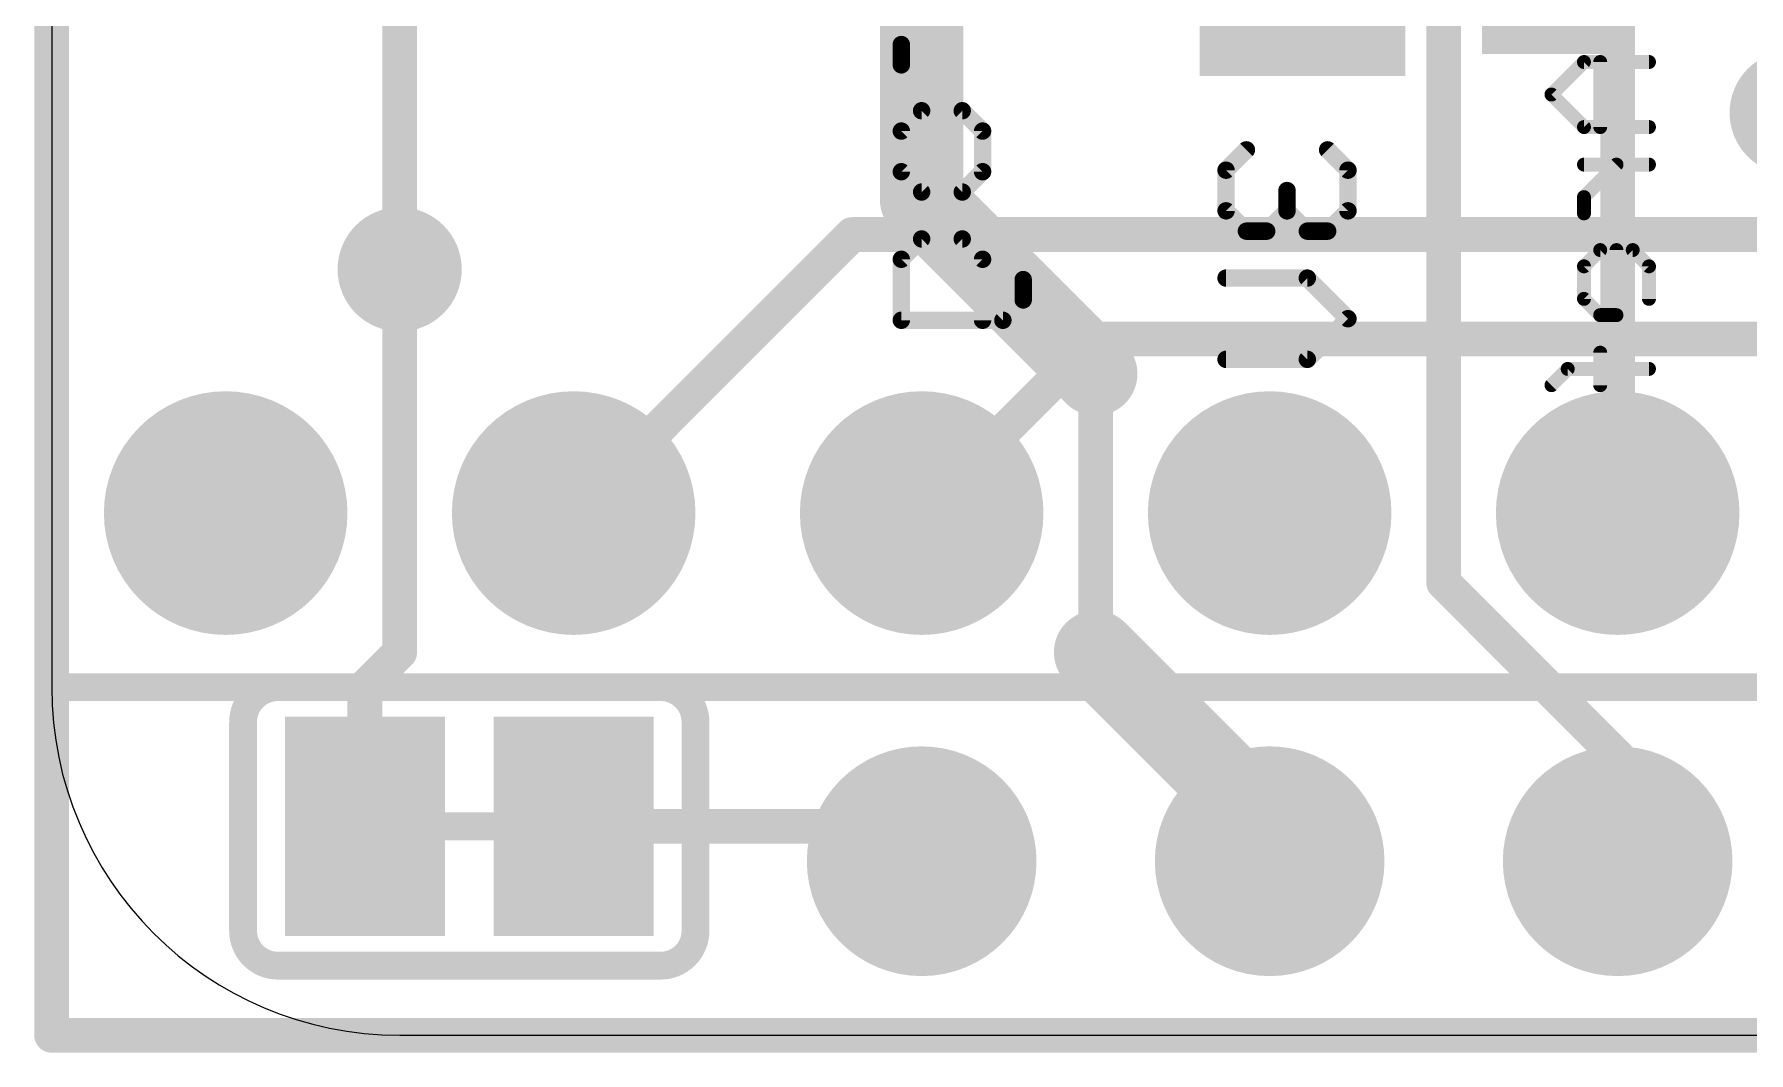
# Model space of a CAD drawing. Extents: x -0.1 to 50.9, y -0.1 to 23.
# Drawn here: x -0.13 to 12.39, y -0.13 to 7.3 of the extents above; entities that cross this region are included whole.
import ezdxf

# ---------------------------------------------------------------- set-up
doc = ezdxf.new("R2010")
doc.units = 0
for name, color, linetype in [('1', 12, 'CONTINUOUS'), ('16', 132, 'CONTINUOUS'), ('17', 110, 'CONTINUOUS'), ('18', 110, 'CONTINUOUS'), ('20', 53, 'CONTINUOUS'), ('21', 40, 'CONTINUOUS'), ('22', 6, 'CONTINUOUS')]:
    doc.layers.add(name, color=color, linetype=linetype)

# ---------------------------------------------------------------- blocks, each defined once
blk = doc.blocks.new('RECT')
blk.add_solid([(-0.5, -0.5), (0.5, -0.5), (-0.5, 0.5), (0.5, 0.5)])
blk = doc.blocks.new('ROUNDP')
at = {"const_width": 0.5}
blk.add_lwpolyline([(0, -0.25, 1), (0, 0.25, 1), (0, -0.25)], format="xyb", dxfattribs=at)
blk = doc.blocks.new('ROUNDV')
at = {"const_width": 0.5}
blk.add_lwpolyline([(0, -0.25, 1), (0, 0.25, 1), (0, -0.25)], format="xyb", dxfattribs=at)

msp = doc.modelspace()

# ---------------------------------------------------------------- linework, layer by layer
at = {"layer": '1', "const_width": 0.254}
for points in [[(0, 22.86), (0, 0)], [(2.54, 7.62), (2.54, 5.588)], [(3.81, 3.81), (5.842, 5.842)], [(30.48, 5.842), (5.842, 5.842)], [(6.35, 3.81), (7.62, 5.08)], [(7.62, 5.08), (31.242, 5.08)], [(0, 0), (50.8, 0)]]:
    msp.add_lwpolyline(points, dxfattribs=at)
at = {"layer": '1', "const_width": 0.127}
for points in [[(5.842, 5.9055, 1), (5.842, 5.7785)], [(5.8869, 5.7971, 1), (5.7971, 5.8869)], [(2.4765, 5.588, 1), (2.6035, 5.588)], [(7.62, 5.1435, 1), (7.62, 5.0165)], [(7.6649, 5.0351, 1), (7.5751, 5.1249)], [(3.7651, 3.8549, 1), (3.8549, 3.7651)], [(6.3051, 3.8549, 1), (6.3949, 3.7651)], [(0, 0.0635, 1), (0, -0.0635)], [(-0.0635, 0, 1), (0.0635, 0)]]:
    msp.add_lwpolyline(points, format="xyb", dxfattribs=at)
at = {"layer": '16'}
for points, const_width in [([(0, 22.86), (0, 0)], 0.254), ([(10.16, 15.24), (10.16, 3.302)], 0.254), ([(11.43, 3.81), (11.43, 12.954)], 0.254), ([(6.35, 9.398), (6.35, 6.096)], 0.6096), ([(6.35, 6.096), (7.62, 4.826)], 0.6096), ([(2.54, 2.794), (2.54, 5.588)], 0.254), ([(7.62, 4.826), (7.62, 2.794)], 0.254), ([(10.16, 3.302), (11.43, 2.032)], 0.254), ([(7.62, 2.794), (8.89, 1.524)], 0.6096), ([(2.286, 2.54), (2.54, 2.794)], 0.254), ([(2.286, 1.524), (2.286, 2.54)], 0.254), ([(11.43, 2.032), (11.43, 1.27)], 0.254), ([(8.89, 1.524), (8.89, 1.27)], 0.6096), ([(3.81, 1.524), (6.096, 1.524)], 0.254), ([(6.096, 1.524), (6.35, 1.27)], 0.254), ([(0, 0), (50.8, 0)], 0.254)]:
    msp.add_lwpolyline(points, dxfattribs=dict(at, const_width=const_width))
for points, const_width in [([(6.4578, 6.2038, 1), (6.2422, 5.9882)], 0.3048), ([(6.1976, 6.096, 1), (6.5024, 6.096)], 0.3048), ([(2.6035, 5.588, 1), (2.4765, 5.588)], 0.127), ([(7.5122, 4.7182, 1), (7.7278, 4.9338)], 0.3048), ([(7.6835, 4.826, 1), (7.5565, 4.826)], 0.127), ([(11.3665, 3.81, 1), (11.4935, 3.81)], 0.127), ([(10.2049, 3.3469, 1), (10.1151, 3.2571)], 0.127), ([(10.0965, 3.302, 1), (10.2235, 3.302)], 0.127), ([(7.7278, 2.9018, 1), (7.5122, 2.6862)], 0.3048), ([(2.5849, 2.7491, 1), (2.4951, 2.8389)], 0.127), ([(2.4765, 2.794, 1), (2.6035, 2.794)], 0.127), ([(7.5565, 2.794, 1), (7.6835, 2.794)], 0.127), ([(2.3495, 2.54, 1), (2.2225, 2.54)], 0.127), ([(2.2411, 2.5849, 1), (2.3309, 2.4951)], 0.127), ([(11.4935, 2.032, 1), (11.3665, 2.032)], 0.127), ([(11.3851, 1.9871, 1), (11.4749, 2.0769)], 0.127), ([(9.0424, 1.524, 1), (8.7376, 1.524)], 0.3048), ([(8.7822, 1.4162, 1), (8.9978, 1.6318)], 0.3048), ([(3.81, 1.5875, 1), (3.81, 1.4605)], 0.127), ([(6.1409, 1.5689, 1), (6.0511, 1.4791)], 0.127), ([(6.096, 1.4605, 1), (6.096, 1.5875)], 0.127), ([(2.2225, 1.524, 1), (2.3495, 1.524)], 0.127), ([(6.3051, 1.2251, 1), (6.3949, 1.3149)], 0.127), ([(8.7376, 1.27, 1), (9.0424, 1.27)], 0.3048), ([(11.3665, 1.27, 1), (11.4935, 1.27)], 0.127), ([(0, 0.0635, 1), (0, -0.0635)], 0.127), ([(-0.0635, 0, 1), (0.0635, 0)], 0.127)]:
    msp.add_lwpolyline(points, format="xyb", dxfattribs=dict(at, const_width=const_width))
at = {"layer": '20'}
for p, q in [((0, 20.32), (0, 2.54)), ((2.54, 0), (48.26, 0))]:
    msp.add_line(p, q, dxfattribs=at)
msp.add_arc((2.54, 2.54), 2.54, 180, 270, dxfattribs=at)
at = {"layer": '21', "const_width": 0.2032}
for points in [[(0, 2.54), (0, 10.16)], [(35.56, 2.54), (0, 2.54)]]:
    msp.add_lwpolyline(points, dxfattribs=at)
at = {"layer": '21', "const_width": 0.1016}
for points in [[(0, 2.5908, 1), (0, 2.4892)], [(-0.0508, 2.54, 1), (0.0508, 2.54)]]:
    msp.add_lwpolyline(points, format="xyb", dxfattribs=at)
at = {"layer": '22'}
for points, const_width in [([(6.4979, 7.5251), (6.2013, 7.2285)], 0.127), ([(6.2013, 7.2285), (6.2013, 7.0802)], 0.127), ([(11.1841, 7.1009), (10.9468, 6.8637)], 0.1016), ([(11.6586, 7.1009), (11.1841, 7.1009)], 0.1016), ([(11.3027, 7.1009), (11.3027, 6.6264)], 0.1016), ([(10.9468, 6.8637), (11.1841, 6.6264)], 0.1016), ([(6.2013, 6.5972), (6.3496, 6.7455)], 0.127), ([(6.3496, 6.7455), (6.6462, 6.7455)], 0.127), ([(6.6462, 6.7455), (6.7945, 6.5972)], 0.127), ([(6.2013, 6.3006), (6.2013, 6.5972)], 0.127), ([(6.7945, 6.5972), (6.7945, 6.3006)], 0.127), ([(11.1841, 6.6264), (11.6586, 6.6264)], 0.1016), ([(8.72, 6.46), (8.5717, 6.3117)], 0.127), ([(9.4615, 6.3117), (9.3132, 6.46)], 0.127), ([(11.6586, 6.3525), (11.1841, 6.3525)], 0.1016), ([(11.4213, 6.3525), (11.1841, 6.1152)], 0.1016), ([(6.3496, 6.1523), (6.2013, 6.3006)], 0.127), ([(6.7945, 6.3006), (6.6462, 6.1523)], 0.127), ([(8.5717, 6.3117), (8.5717, 6.0151)], 0.127), ([(9.4615, 6.0151), (9.4615, 6.3117)], 0.127), ([(6.6462, 6.1523), (6.3496, 6.1523)], 0.127), ([(9.0166, 6.0151), (9.0166, 6.1634)], 0.127), ([(11.1841, 6.1152), (11.1841, 5.9966)], 0.1016), ([(8.5717, 6.0151), (8.72, 5.8668)], 0.127), ([(8.8683, 5.8668), (9.0166, 6.0151)], 0.127), ([(9.0166, 6.0151), (9.1649, 5.8668)], 0.127), ([(9.3132, 5.8668), (9.4615, 6.0151)], 0.127), ([(8.72, 5.8668), (8.8683, 5.8668)], 0.127), ([(9.1649, 5.8668), (9.3132, 5.8668)], 0.127), ([(6.2013, 5.6617), (6.3496, 5.8099)], 0.127), ([(6.3496, 5.8099), (6.6462, 5.8099)], 0.127), ([(6.6462, 5.8099), (6.7945, 5.6617)], 0.127), ([(11.3027, 5.7288), (11.1841, 5.6102)], 0.1016), ([(11.54, 5.7288), (11.3027, 5.7288)], 0.1016), ([(11.4213, 5.2543), (11.4213, 5.7288)], 0.1016), ([(11.6586, 5.6102), (11.54, 5.7288)], 0.1016), ([(6.2013, 5.2168), (6.2013, 5.6617)], 0.127), ([(6.7945, 5.6617), (6.7945, 5.2168)], 0.127), ([(11.1841, 5.6102), (11.1841, 5.3729)], 0.1016), ([(11.6586, 5.3729), (11.6586, 5.6102)], 0.1016), ([(7.0911, 5.5134), (7.0911, 5.3651)], 0.127), ([(8.5717, 5.5245), (9.1649, 5.5245)], 0.127), ([(9.1649, 5.5245), (9.4615, 5.2279)], 0.127), ([(7.0911, 5.3651), (6.9428, 5.2168)], 0.127), ([(11.1841, 5.3729), (11.3027, 5.2543)], 0.1016), ([(6.9428, 5.2168), (6.2013, 5.2168)], 0.127), ([(9.4615, 5.2279), (9.1649, 4.9313)], 0.127), ([(11.3027, 5.2543), (11.4213, 5.2543)], 0.1016), ([(11.3027, 4.9804), (11.3027, 4.7431)], 0.1016), ([(9.1649, 4.9313), (8.5717, 4.9313)], 0.127), ([(11.0654, 4.8618), (10.9468, 4.7431)], 0.1016), ([(11.6586, 4.8618), (11.0654, 4.8618)], 0.1016), ([(4.445, 2.54), (1.651, 2.54)], 0.2032), ([(1.397, 0.762), (1.397, 2.286)], 0.2032), ([(4.699, 0.762), (4.699, 2.286)], 0.2032), ([(1.651, 0.508), (4.445, 0.508)], 0.2032)]:
    msp.add_lwpolyline(points, dxfattribs=dict(at, const_width=const_width))
for points, const_width in [([(6.2331, 7.2285, 1), (6.1696, 7.2285)], 0.0635), ([(6.1789, 7.2509, 1), (6.2238, 7.206)], 0.0635), ([(11.1841, 7.1263, 1), (11.1841, 7.0755)], 0.0508), ([(11.202, 7.083, 1), (11.1661, 7.1189)], 0.0508), ([(11.3281, 7.1009, 1), (11.2773, 7.1009)], 0.0508), ([(11.6586, 7.0755, 1), (11.6586, 7.1263)], 0.0508), ([(6.1696, 7.0802, 1), (6.2331, 7.0802)], 0.0635), ([(10.9648, 6.8816, 1), (10.9288, 6.8457)], 0.0508), ([(10.9288, 6.8816, 1), (10.9648, 6.8457)], 0.0508), ([(6.3496, 6.7772, 1), (6.3496, 6.7137)], 0.0635), ([(6.3721, 6.723, 1), (6.3272, 6.7679)], 0.0635), ([(6.6687, 6.7679, 1), (6.6238, 6.723)], 0.0635), ([(6.6462, 6.7137, 1), (6.6462, 6.7772)], 0.0635), ([(6.2331, 6.5972, 1), (6.1696, 6.5972)], 0.0635), ([(6.1789, 6.6196, 1), (6.2238, 6.5747)], 0.0635), ([(6.8262, 6.5972, 1), (6.7628, 6.5972)], 0.0635), ([(6.772, 6.5747, 1), (6.817, 6.6196)], 0.0635), ([(11.1841, 6.6518, 1), (11.1841, 6.601)], 0.0508), ([(11.1661, 6.6084, 1), (11.202, 6.6443)], 0.0508), ([(11.2773, 6.6264, 1), (11.3281, 6.6264)], 0.0508), ([(11.6586, 6.601, 1), (11.6586, 6.6518)], 0.0508), ([(8.7425, 6.4376, 1), (8.6976, 6.4825)], 0.0635), ([(9.3357, 6.4825, 1), (9.2908, 6.4376)], 0.0635), ([(11.1841, 6.3779, 1), (11.1841, 6.3271)], 0.0508), ([(11.4393, 6.3345, 1), (11.4034, 6.3705)], 0.0508), ([(11.6586, 6.3271, 1), (11.6586, 6.3779)], 0.0508), ([(6.1696, 6.3006, 1), (6.2331, 6.3006)], 0.0635), ([(6.2238, 6.323, 1), (6.1789, 6.2781)], 0.0635), ([(6.7628, 6.3006, 1), (6.8262, 6.3006)], 0.0635), ([(6.817, 6.2781, 1), (6.772, 6.323)], 0.0635), ([(8.6035, 6.3117, 1), (8.54, 6.3117)], 0.0635), ([(8.5493, 6.3342, 1), (8.5942, 6.2893)], 0.0635), ([(9.4933, 6.3117, 1), (9.4298, 6.3117)], 0.0635), ([(9.439, 6.2893, 1), (9.484, 6.3342)], 0.0635), ([(6.3496, 6.184, 1), (6.3496, 6.1205)], 0.0635), ([(6.3272, 6.1298, 1), (6.3721, 6.1747)], 0.0635), ([(6.6238, 6.1747, 1), (6.6687, 6.1298)], 0.0635), ([(6.6462, 6.1205, 1), (6.6462, 6.184)], 0.0635), ([(9.0484, 6.1634, 1), (8.9849, 6.1634)], 0.0635), ([(11.2095, 6.1152, 1), (11.1587, 6.1152)], 0.0508), ([(11.1661, 6.1332, 1), (11.202, 6.0973)], 0.0508), ([(8.54, 6.0151, 1), (8.6035, 6.0151)], 0.0635), ([(8.5942, 6.0376, 1), (8.5493, 5.9927)], 0.0635), ([(8.9849, 6.0151, 1), (9.0484, 6.0151)], 0.0635), ([(9.0391, 6.0376, 1), (8.9942, 5.9927)], 0.0635), ([(9.0391, 5.9927, 1), (8.9942, 6.0376)], 0.0635), ([(9.4298, 6.0151, 1), (9.4933, 6.0151)], 0.0635), ([(9.484, 5.9927, 1), (9.439, 6.0376)], 0.0635), ([(11.1587, 5.9966, 1), (11.2095, 5.9966)], 0.0508), ([(8.72, 5.8986, 1), (8.72, 5.8351)], 0.0635), ([(8.6976, 5.8444, 1), (8.7425, 5.8893)], 0.0635), ([(8.8459, 5.8893, 1), (8.8908, 5.8444)], 0.0635), ([(8.8683, 5.8351, 1), (8.8683, 5.8986)], 0.0635), ([(9.1649, 5.8986, 1), (9.1649, 5.8351)], 0.0635), ([(9.1425, 5.8444, 1), (9.1874, 5.8893)], 0.0635), ([(9.2908, 5.8893, 1), (9.3357, 5.8444)], 0.0635), ([(9.3132, 5.8351, 1), (9.3132, 5.8986)], 0.0635), ([(6.3496, 5.8417, 1), (6.3496, 5.7782)], 0.0635), ([(6.3721, 5.7875, 1), (6.3272, 5.8324)], 0.0635), ([(6.6687, 5.8324, 1), (6.6238, 5.7875)], 0.0635), ([(6.6462, 5.7782, 1), (6.6462, 5.8417)], 0.0635), ([(11.3027, 5.7542, 1), (11.3027, 5.7034)], 0.0508), ([(11.3207, 5.7109, 1), (11.2847, 5.7468)], 0.0508), ([(11.4467, 5.7288, 1), (11.3959, 5.7288)], 0.0508), ([(11.5579, 5.7468, 1), (11.522, 5.7109)], 0.0508), ([(11.54, 5.7034, 1), (11.54, 5.7542)], 0.0508), ([(6.2331, 5.6617, 1), (6.1696, 5.6617)], 0.0635), ([(6.1789, 5.6841, 1), (6.2238, 5.6392)], 0.0635), ([(6.8262, 5.6617, 1), (6.7628, 5.6617)], 0.0635), ([(6.772, 5.6392, 1), (6.817, 5.6841)], 0.0635), ([(11.1661, 5.6282, 1), (11.202, 5.5922)], 0.0508), ([(11.2095, 5.6102, 1), (11.1587, 5.6102)], 0.0508), ([(11.684, 5.6102, 1), (11.6332, 5.6102)], 0.0508), ([(11.6406, 5.5922, 1), (11.6766, 5.6282)], 0.0508), ([(7.1228, 5.5134, 1), (7.0593, 5.5134)], 0.0635), ([(8.5717, 5.5563, 1), (8.5717, 5.4928)], 0.0635), ([(9.1874, 5.547, 1), (9.1425, 5.502)], 0.0635), ([(9.1649, 5.4928, 1), (9.1649, 5.5563)], 0.0635), ([(7.0593, 5.3651, 1), (7.1228, 5.3651)], 0.0635), ([(7.1135, 5.3426, 1), (7.0686, 5.3875)], 0.0635), ([(11.202, 5.3909, 1), (11.1661, 5.355)], 0.0508), ([(11.1587, 5.3729, 1), (11.2095, 5.3729)], 0.0508), ([(11.6332, 5.3729, 1), (11.684, 5.3729)], 0.0508), ([(6.2013, 5.2485, 1), (6.2013, 5.185)], 0.0635), ([(6.9203, 5.2392, 1), (6.9652, 5.1943)], 0.0635), ([(6.9428, 5.185, 1), (6.9428, 5.2485)], 0.0635), ([(9.484, 5.2055, 1), (9.439, 5.2504)], 0.0635), ([(9.439, 5.2055, 1), (9.484, 5.2504)], 0.0635), ([(11.3027, 5.2797, 1), (11.3027, 5.2289)], 0.0508), ([(11.2847, 5.2363, 1), (11.3207, 5.2723)], 0.0508), ([(11.3959, 5.2543, 1), (11.4467, 5.2543)], 0.0508), ([(11.4213, 5.2289, 1), (11.4213, 5.2797)], 0.0508), ([(6.1696, 5.2168, 1), (6.2331, 5.2168)], 0.0635), ([(6.7628, 5.2168, 1), (6.8262, 5.2168)], 0.0635), ([(11.3281, 4.9804, 1), (11.2773, 4.9804)], 0.0508), ([(8.5717, 4.9631, 1), (8.5717, 4.8996)], 0.0635), ([(9.1425, 4.9538, 1), (9.1874, 4.9089)], 0.0635), ([(9.1649, 4.8996, 1), (9.1649, 4.9631)], 0.0635), ([(11.0654, 4.8872, 1), (11.0654, 4.8364)], 0.0508), ([(11.0834, 4.8438, 1), (11.0475, 4.8797)], 0.0508), ([(11.6586, 4.8364, 1), (11.6586, 4.8872)], 0.0508), ([(10.9288, 4.7611, 1), (10.9648, 4.7252)], 0.0508), ([(11.2773, 4.7431, 1), (11.3281, 4.7431)], 0.0508), ([(1.651, 2.54, 0.4142), (1.397, 2.286)], 0.2032), ([(1.651, 2.5908, 1), (1.651, 2.4892)], 0.1016), ([(1.651, 2.4892, 1), (1.651, 2.5908)], 0.1016), ([(4.699, 2.286, 0.4142), (4.445, 2.54)], 0.2032), ([(4.445, 2.5908, 1), (4.445, 2.4892)], 0.1016), ([(4.445, 2.4892, 1), (4.445, 2.5908)], 0.1016), ([(1.4478, 2.286, 1), (1.3462, 2.286)], 0.1016), ([(4.7498, 2.286, 1), (4.6482, 2.286)], 0.1016), ([(1.3462, 2.286, 1), (1.4478, 2.286)], 0.1016), ([(4.6482, 2.286, 1), (4.7498, 2.286)], 0.1016), ([(1.397, 0.762, 0.4142), (1.651, 0.508)], 0.2032), ([(1.4478, 0.762, 1), (1.3462, 0.762)], 0.1016), ([(1.3462, 0.762, 1), (1.4478, 0.762)], 0.1016), ([(4.445, 0.508, 0.4142), (4.699, 0.762)], 0.2032), ([(4.7498, 0.762, 1), (4.6482, 0.762)], 0.1016), ([(4.6482, 0.762, 1), (4.7498, 0.762)], 0.1016), ([(1.651, 0.5588, 1), (1.651, 0.4572)], 0.1016), ([(1.651, 0.4572, 1), (1.651, 0.5588)], 0.1016), ([(4.445, 0.5588, 1), (4.445, 0.4572)], 0.1016), ([(4.445, 0.4572, 1), (4.445, 0.5588)], 0.1016)]:
    msp.add_lwpolyline(points, format="xyb", dxfattribs=dict(at, const_width=const_width))

# ---------------------------------------------------------------- block references
at = {"layer": '1', "xscale": 1.1, "rotation": 90}
msp.add_blockref('RECT', (10.939, 7.71), dxfattribs=at)
at = {"layer": '1', "xscale": 1.24, "yscale": 1.5, "rotation": 90}
msp.add_blockref('RECT', (9.129, 7.619), dxfattribs=at)
at = {"layer": '16', "rotation": 180}
for p, xscale, yscale in [((2.286, 1.524), 1.1684, 1.6002), ((3.81, 1.524), 1.1684, 1.6002), ((3.048, 1.524), 0.635, 0.2032)]:
    msp.add_blockref('RECT', p, dxfattribs=dict(at, xscale=xscale, yscale=yscale))
at = {"layer": '17'}
for p, xscale, yscale, rotation in [((1.27, 3.81), 1.778, 1.778, 90), ((1.27, 3.81), 1.778, 1.778, 90), ((3.81, 3.81), 1.778, 1.778, 90), ((3.81, 3.81), 1.778, 1.778, 90), ((6.35, 3.81), 1.778, 1.778, 90), ((6.35, 3.81), 1.778, 1.778, 90), ((8.89, 3.81), 1.778, 1.778, 90), ((8.89, 3.81), 1.778, 1.778, 90), ((11.43, 3.81), 1.778, 1.778, 90), ((11.43, 3.81), 1.778, 1.778, 90), ((6.35, 1.27), 1.6764, 1.6764, 270), ((6.35, 1.27), 1.6764, 1.6764, 270), ((8.89, 1.27), 1.6764, 1.6764, 270), ((8.89, 1.27), 1.6764, 1.6764, 270), ((11.43, 1.27), 1.6764, 1.6764, 270), ((11.43, 1.27), 1.6764, 1.6764, 270)]:
    msp.add_blockref('ROUNDP', p, dxfattribs=dict(at, xscale=xscale, yscale=yscale, rotation=rotation))
at = {"layer": '18', "xscale": 0.9064, "yscale": 0.9064}
for p in [(12.7, 6.731), (12.7, 6.731), (2.54, 5.588), (2.54, 5.588)]:
    msp.add_blockref('ROUNDV', p, dxfattribs=at)

doc.saveas('drawing.dxf')
